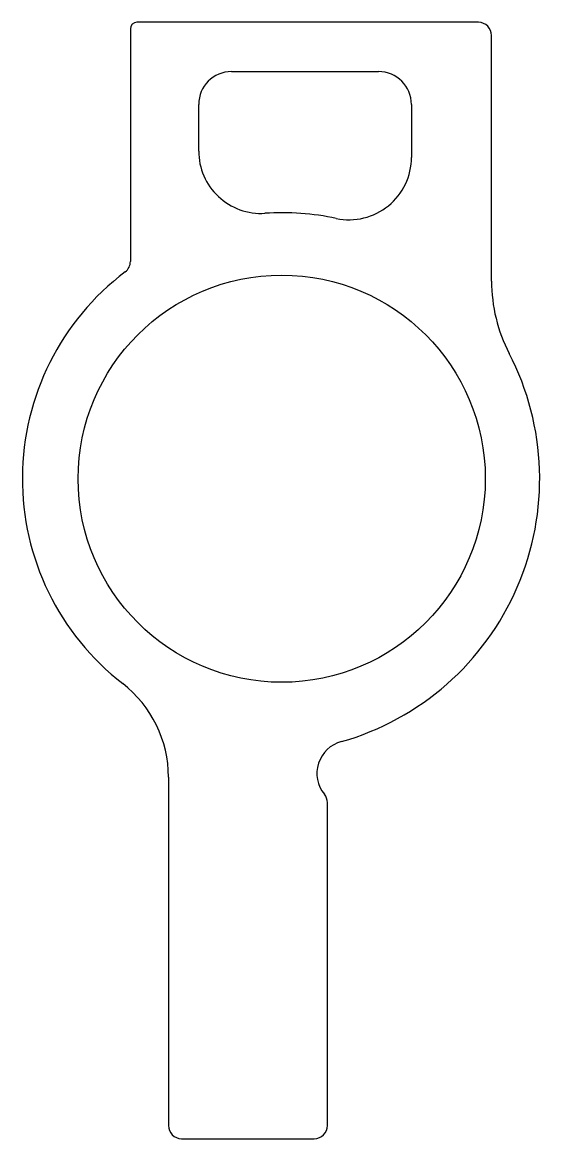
# Model space of a CAD drawing. Extents: x 1124 to 1203, y -92 to 78.
import ezdxf

# ---------------------------------------------------------------- set-up
doc = ezdxf.new("R2010")
doc.units = 0
doc.header["$LTSCALE"] = 15
doc.layers.get('0').update_dxf_attribs({"linetype": 'CONTINUOUS'})

msp = doc.modelspace()

# ---------------------------------------------------------------- linework, layer by layer
at = {"ltscale": 0.05}
for p, q in [((1193.92, 78.26), (1141.92, 78.26)), ((1140.92, 77.26), (1140.92, 41.85)), ((1195.92, 38.86), (1195.92, 76.26)), ((1156.32, 70.76), (1178.72, 70.76)), ((1151.32, 58.66), (1151.32, 65.76)), ((1183.72, 65.76), (1183.72, 57.7)), ((1146.72, -36.67), (1146.72, -89.74)), ((1170.92, -89.74), (1170.92, -40.57)), ((1148.72, -91.74), (1168.92, -91.74))]:
    msp.add_line(p, q, dxfattribs=at)
msp.add_circle((1163.97, 8.76), 31, dxfattribs=at)
for centre, radius, start, end in [((1141.92, 77.26), 1, 90, 180), ((1193.92, 76.26), 2, 0, 90), ((1156.32, 65.76), 5, 90, 180), ((1178.72, 65.76), 5, 0, 90), ((1160.82, 58.66), 9.5, 180, 273.612), ((1174.22, 57.7), 9.5, 258.1705, 0), ((1163.97, 8.76), 40.5, 78.1705, 93.612), ((1138.92, 41.85), 2, 307.1292, 0), ((1163.97, 8.76), 39.5, 127.1292, 232.1901), ((1219.92, 38.86), 24, 180, 207.339), ((1161.64, 8.73), 41.61, 285.93, 27.339), ((1128.72, -36.67), 18, 0, 52.1901), ((1174.32, -36.12), 5, 104.5849, 219.5177), ((1168.92, -40.57), 2, 360, 39.5177), ((1148.72, -89.74), 2, 180, 270), ((1168.92, -89.74), 2, 270, 0)]:
    msp.add_arc(centre, radius, start, end, dxfattribs=at)

doc.saveas('drawing.dxf')
